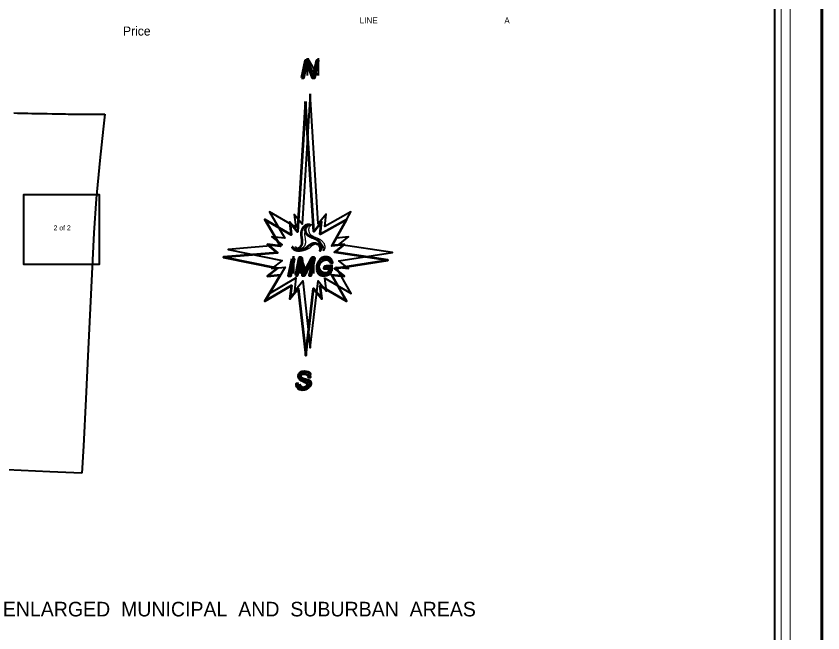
# Model space of a CAD drawing. Extents: x 370761 to 589071, y 261643 to 384686.
# Drawn here: x 451386 to 467391, y 273879 to 286116 of the extents above; entities that cross this region are included whole.
import ezdxf
from ezdxf.enums import TextEntityAlignment as Align

# ---------------------------------------------------------------- set-up
doc = ezdxf.new("R2010")
doc.units = 0
doc.header["$LTSCALE"] = 48
for name, color, linetype, lineweight in [('1', 7, 'Continuous', 25), ('20', 7, 'Continuous', 40), ('34', 7, 'Continuous', 13)]:
    doc.layers.add(name, color=color, linetype=linetype, lineweight=lineweight)
doc.layers.add('12', color=7, linetype='Continuous')
doc.layers.add('7', color=7, linetype='Continuous')

msp = doc.modelspace()

# ---------------------------------------------------------------- hatches: boundary and pattern name
at = {"layer": '20'}
for points in [[(457049.41, 284894.13), (457090.87, 284894.13), (457152.49, 285180.04), (457256.69, 284893.01), (457313.84, 284894.13), (457382.19, 285236.1), (457341.85, 285237.22), (457281.34, 284938.98), (457264.54, 284998.68), (457234.84, 285076.61), (457173.78, 285237.22), (457122.24, 285237.22)], [(456863.5, 281298.78), (456903.75, 281298.78), (456831.12, 280955.4), (456790.87, 280955.4)], [(457623.88, 281212.59), (457663.09, 281220.44), (457655.25, 281251.83), (457642.92, 281276.5), (457625, 281295.56), (457608.19, 281307.89), (457585.78, 281316.86), (457558.89, 281322.47), (457532, 281324.71), (457505.11, 281322.47), (457483.82, 281319.1), (457461.41, 281310.13), (457433.4, 281295.56), (457413.23, 281280.98), (457394.18, 281257.44), (457380.74, 281235.01), (457363.93, 281203.62), (457351.6, 281159.89), (457350.48, 281113.93), (457353.85, 281071.32), (457361.69, 281039.93), (457378.5, 281013.02), (457405.39, 280989.47), (457428.92, 280977.14), (457456.93, 280969.29), (457483.82, 280965.93), (457511.83, 280968.17), (457551.05, 280977.14), (457584.66, 280988.35), (457622.76, 281010.78), (457650.77, 281148.68), (457500.63, 281147.56), (457492.78, 281108.32), (457598.11, 281106.08), (457584.66, 281038.81), (457560.01, 281024.23), (457529.76, 281013.02), (457503.99, 281009.65), (457481.58, 281008.53), (457459.17, 281011.9), (457434.52, 281023.11), (457419.95, 281033.2), (457405.39, 281045.53), (457393.06, 281071.32), (457387.46, 281093.74), (457387.46, 281120.65), (457393.06, 281153.17), (457404.27, 281187.92), (457418.83, 281222.68), (457436.76, 281242.86), (457462.53, 281264.16), (457493.9, 281277.62), (457511.83, 281282.1), (457536.48, 281285.47), (457558.89, 281284.35), (457581.3, 281275.38), (457605.95, 281256.32), (457614.91, 281241.74)], [(456984.99, 278827.67), (456942.41, 278817.58), (456944.65, 278786.18), (456954.74, 278759.27), (456971.54, 278736.85), (456988.35, 278723.4), (457007.4, 278713.31), (457037.65, 278706.58), (457061.18, 278703.22), (457103.76, 278705.46), (457132.89, 278713.31), (457162.02, 278730.12), (457183.31, 278749.18), (457199, 278776.09), (457203.48, 278796.27), (457203.48, 278814.21), (457202.36, 278832.15), (457194.51, 278850.09), (457178.83, 278868.03), (457159.78, 278880.36), (457126.17, 278894.94), (457090.31, 278910.63), (457052.22, 278928.57), (457035.41, 278943.15), (457025.33, 278964.45), (457025.33, 278979.03), (457030.93, 278993.6), (457044.37, 279007.06), (457067.9, 279018.27), (457091.43, 279021.63), (457118.32, 279020.51), (457139.61, 279013.78), (457162.02, 279000.33), (457175.47, 278983.51), (457181.07, 278967.82), (457184.43, 278949.88), (457225.89, 278952.68), (457220.29, 278976.22), (457212.44, 279002.01), (457197.88, 279024.44), (457186.67, 279036.77), (457167.62, 279050.22), (457140.73, 279058.07), (457109.36, 279062.56), (457086.95, 279060.31), (457053.34, 279058.07), (457033.17, 279050.22), (457006.28, 279030.04), (456992.83, 279013.22), (456983.87, 278988.56), (456983.87, 278965.01), (456989.47, 278942.59), (457006.28, 278915.68), (457034.29, 278893.26), (457064.54, 278877.56), (457102.64, 278859.62), (457131.77, 278845.05), (457154.18, 278828.23), (457160.9, 278809.17), (457159.78, 278792.35), (457149.7, 278773.29), (457135.13, 278760.96), (457119.44, 278751.99), (457101.52, 278745.26), (457074.63, 278744.14), (457049.98, 278746.38), (457029.81, 278754.23), (457009.64, 278763.2), (456997.31, 278774.41), (456989.47, 278787.86), (456983.87, 278803.56), (456983.87, 278815.89)]]:
    msp.add_hatch(color=256, dxfattribs=at).paths.add_polyline_path(points)

# ---------------------------------------------------------------- linework, layer by layer
at = {"layer": '1', "lineweight": 13}
msp.add_lwpolyline([(467391.27, 261642.79), (370760.63, 261642.79), (370760.63, 318039.83), (467391.27, 318039.83)], close=True, dxfattribs=at)
at = {"layer": '20'}
for p, q in [((451643.61, 282572.34), (451627.6, 282572.34)), ((452045.66, 282572.34), (451643.61, 282572.34)), ((452216.26, 282572.34), (452045.66, 282572.34)), ((452295.17, 282572.34), (452216.26, 282572.34)), ((452314.51, 282572.34), (452295.17, 282572.34)), ((452321.64, 282572.34), (452314.51, 282572.34)), ((452518.8, 282572.34), (452321.64, 282572.34)), ((452819.72, 282572.34), (452518.8, 282572.34)), ((452875.36, 282572.34), (452819.72, 282572.34)), ((452955.17, 282572.34), (452875.36, 282572.34)), ((452980.72, 282572.34), (452955.17, 282572.34)), ((451529.82, 282226.07), (451529.82, 281881.98)), ((451529.82, 281739.95), (451529.82, 281511.34)), ((451529.82, 281511.34), (451529.82, 281288.93))]:
    msp.add_line(p, q, dxfattribs=at)
for points in [[(370795.63, 318004.83), (467356.27, 318004.83), (467356.27, 261677.79), (370795.63, 261677.79)], [(373983.48, 316895.87), (466430.77, 316895.87), (466430.77, 262769.51), (373983.48, 262769.51)], [(457219.23, 284571.6), (457060.08, 281986.66), (456904.73, 282183.25), (456932.58, 281930.37), (456411.8, 282231.42), (456717.94, 281707.39), (456459.87, 281737.08), (456661.7, 281575.31), (455592.38, 281486.6), (456666.02, 281269.89), (456460.81, 281107.02), (456723.17, 281135.94), (456412.64, 280614.11), (456937.27, 280925.42), (456906.98, 280662.18), (457071.29, 280867.38), (457221.87, 279531.93), (457376.54, 280865.11), (457542.34, 280660.16), (457508.74, 280917.54), (458029.82, 280614.88), (457734.22, 281137.32), (457981.55, 281108.87), (457788.47, 281263.62), (458850.61, 281424.04), (457790.61, 281588.28), (457980.95, 281739.34), (457739.16, 281712.69), (458029.11, 282232.26), (457506.91, 281941.99), (457534.77, 282184.19), (457380.84, 281992.13)]]:
    msp.add_lwpolyline(points, close=True, dxfattribs=at)
at = {"layer": '20', "lineweight": 13}
msp.add_lwpolyline([(373674.29, 317221.33), (373674.29, 262460.22), (373852.85, 262638.9), (373852.85, 317026.51), (466561.37, 317026.51), (466561.37, 262638.9), (373852.85, 262638.9), (373674.29, 262460.22), (466739.95, 262460.22), (466739.95, 317221.33)], close=True, dxfattribs=at)
at = {"layer": '20', "lineweight": 53}
for points in [[(457049.41, 284894.13), (457090.87, 284894.13), (457152.49, 285180.04), (457256.69, 284893.01), (457313.84, 284894.13), (457382.19, 285236.1), (457341.85, 285237.22), (457281.34, 284938.98), (457264.54, 284998.68), (457234.84, 285076.61), (457173.78, 285237.22), (457122.24, 285237.22)], [(457129.59, 284419.12), (456970.44, 281834.18), (456815.09, 282030.77), (456842.95, 281777.89), (456322.16, 282078.94), (456628.3, 281554.91), (456370.23, 281584.6), (456572.07, 281422.83), (455502.74, 281334.12), (456576.38, 281117.41), (456371.17, 280954.54), (456633.54, 280983.46), (456323.01, 280461.62), (456847.63, 280772.93), (456817.35, 280509.7), (456981.65, 280714.89), (457132.24, 279379.45), (457286.9, 280712.63), (457452.7, 280507.67), (457419.11, 280765.06), (457940.19, 280462.4), (457644.58, 280984.84), (457891.91, 280956.39), (457698.83, 281111.14), (458760.97, 281271.55), (457700.97, 281435.8), (457891.31, 281586.85), (457649.52, 281560.21), (457939.47, 282079.78), (457417.27, 281789.51), (457445.13, 282031.71), (457291.2, 281839.65)], [(456863.5, 281298.78), (456903.75, 281298.78), (456831.12, 280955.4), (456790.87, 280955.4)], [(456926.6, 280967.25), (456966.72, 280967.25), (457009.23, 281184.76), (457026.15, 281271.02), (457036.49, 281186.39), (457063.4, 280967.25), (457107.37, 280967.25), (457227.77, 281193.22), (457247.59, 281232.02), (457272.58, 281271.02), (457236.65, 281132.34), (457197.86, 280967.25), (457238.32, 280967.25), (457312.27, 281310.63), (457246.27, 281310.63), (457133.9, 281099.61), (457095.79, 281021.51), (457088.48, 281087.74), (457061.14, 281310.63), (456993.76, 281310.63)], [(457623.88, 281212.59), (457663.09, 281220.44), (457655.25, 281251.83), (457642.92, 281276.5), (457625, 281295.56), (457608.19, 281307.89), (457585.78, 281316.86), (457558.89, 281322.47), (457532, 281324.71), (457505.11, 281322.47), (457483.82, 281319.1), (457461.41, 281310.13), (457433.4, 281295.56), (457413.23, 281280.98), (457394.18, 281257.44), (457380.74, 281235.01), (457363.93, 281203.62), (457351.6, 281159.89), (457350.48, 281113.93), (457353.85, 281071.32), (457361.69, 281039.93), (457378.5, 281013.02), (457405.39, 280989.47), (457428.92, 280977.14), (457456.93, 280969.29), (457483.82, 280965.93), (457511.83, 280968.17), (457551.05, 280977.14), (457584.66, 280988.35), (457622.76, 281010.78), (457650.77, 281148.68), (457500.63, 281147.56), (457492.78, 281108.32), (457598.11, 281106.08), (457584.66, 281038.81), (457560.01, 281024.23), (457529.76, 281013.02), (457503.99, 281009.65), (457481.58, 281008.53), (457459.17, 281011.9), (457434.52, 281023.11), (457419.95, 281033.2), (457405.39, 281045.53), (457393.06, 281071.32), (457387.46, 281093.74), (457387.46, 281120.65), (457393.06, 281153.17), (457404.27, 281187.92), (457418.83, 281222.68), (457436.76, 281242.86), (457462.53, 281264.16), (457493.9, 281277.62), (457511.83, 281282.1), (457536.48, 281285.47), (457558.89, 281284.35), (457581.3, 281275.38), (457605.95, 281256.32), (457614.91, 281241.74)], [(456984.99, 278827.67), (456942.41, 278817.58), (456944.65, 278786.18), (456954.74, 278759.27), (456971.54, 278736.85), (456988.35, 278723.4), (457007.4, 278713.31), (457037.65, 278706.58), (457061.18, 278703.22), (457103.76, 278705.46), (457132.89, 278713.31), (457162.02, 278730.12), (457183.31, 278749.18), (457199, 278776.09), (457203.48, 278796.27), (457203.48, 278814.21), (457202.36, 278832.15), (457194.51, 278850.09), (457178.83, 278868.03), (457159.78, 278880.36), (457126.17, 278894.94), (457090.31, 278910.63), (457052.22, 278928.57), (457035.41, 278943.15), (457025.33, 278964.45), (457025.33, 278979.03), (457030.93, 278993.6), (457044.37, 279007.06), (457067.9, 279018.27), (457091.43, 279021.63), (457118.32, 279020.51), (457139.61, 279013.78), (457162.02, 279000.33), (457175.47, 278983.51), (457181.07, 278967.82), (457184.43, 278949.88), (457225.89, 278952.68), (457220.29, 278976.22), (457212.44, 279002.01), (457197.88, 279024.44), (457186.67, 279036.77), (457167.62, 279050.22), (457140.73, 279058.07), (457109.36, 279062.56), (457086.95, 279060.31), (457053.34, 279058.07), (457033.17, 279050.22), (457006.28, 279030.04), (456992.83, 279013.22), (456983.87, 278988.56), (456983.87, 278965.01), (456989.47, 278942.59), (457006.28, 278915.68), (457034.29, 278893.26), (457064.54, 278877.56), (457102.64, 278859.62), (457131.77, 278845.05), (457154.18, 278828.23), (457160.9, 278809.17), (457159.78, 278792.35), (457149.7, 278773.29), (457135.13, 278760.96), (457119.44, 278751.99), (457101.52, 278745.26), (457074.63, 278744.14), (457049.98, 278746.38), (457029.81, 278754.23), (457009.64, 278763.2), (456997.31, 278774.41), (456989.47, 278787.86), (456983.87, 278803.56), (456983.87, 278815.89)]]:
    msp.add_lwpolyline(points, close=True, dxfattribs=at)
at = {"layer": '20'}
for points in [[(452689.9, 277049.65), (452057.4, 277072.05), (450623, 277137.69), (450097.72, 277152.24), (449378.75, 277177.71), (449253.17, 277184.62), (446948.12, 277297.52), (446869.75, 277303.32), (446791.53, 277306.94), (446468.81, 277326.88), (445972.68, 277357.97), (445187.82, 277400), (444612.7, 277426.48), (443008.26, 277500.05), (443228.36, 284284.38)], [(451340.24, 284195.64), (451413.44, 284193.85), (451434.73, 284193.29), (451514.84, 284191.24), (451616.23, 284189.01), (451699.2, 284187.11), (451768.98, 284185.66), (451810.39, 284184.72), (451859.13, 284183.48), (451908.27, 284183.02), (451954.66, 284182.06), (452001.74, 284181.01), (452098.4, 284179.29), (452187.37, 284177.99), (452302.36, 284175.85), (452365.54, 284174.69), (452415.12, 284173.97), (452459.43, 284173.22), (452500.11, 284172.54), (452517.42, 284172.25), (452571.79, 284171.92), (452619.74, 284171.59), (452655.42, 284171.84), (452714.48, 284171.62), (452743.76, 284171.63), (452816.28, 284171.07), (452843.98, 284171.23), (452985.63, 284170.8), (453070.7, 284170.36), (453082.58, 284170.29), (453113.82, 284170.3), (453143.74, 284170.05)], [(453143.74, 284170.05), (453111.24, 283874.72), (453044.24, 283253.09), (452974.3, 282489.51), (452926.52, 281814.79), (452815.63, 279505.82), (452767.07, 278525.65), (452723.45, 277586.41), (452706.95, 277376.31), (452700.58, 277254.23), (452689.9, 277049.65)], [(451627.6, 282572.34), (451529.82, 282572.34), (451529.82, 282226.07)], [(453041.5, 281215.29), (453041.5, 282572.34), (452980.72, 282572.34)], [(451529.82, 281881.98), (451529.82, 281774.01), (451529.82, 281739.95)], [(451529.82, 281288.93), (451529.82, 281283.02), (451529.82, 281282.03)], [(451529.82, 281282.03), (451529.82, 281191.93), (451678.45, 281191.93), (451684.61, 281191.93), (451686.67, 281191.93), (451688.73, 281191.93), (451694.9, 281191.93), (451781.64, 281191.93), (452295.51, 281191.93), (452545.85, 281191.93), (452577.96, 281191.93), (452604.58, 281191.93), (452689.71, 281191.93), (452776.98, 281191.93), (452899.75, 281191.93)], [(452899.75, 281191.93), (453041.5, 281191.93), (453041.5, 281215.29)]]:
    msp.add_lwpolyline(points, dxfattribs=at)
at = {"layer": '20', "lineweight": 53}
for points in [[(457050.28, 281830.8), (457052.28, 281843.76), (457054.9, 281854.83), (457058.67, 281866.77), (457065.4, 281885.87), (457069.5, 281896.49), (457075.08, 281905.38), (457082.51, 281916.58), (457089.56, 281926.97), (457096.45, 281936.09), (457104.13, 281943.61), (457113.4, 281951.06), (457124.78, 281959.99), (457133.95, 281965.48), (457147.61, 281972.38), (457159.31, 281976.9), (457175.28, 281980.56), (457185.03, 281981.69), (457195.35, 281981.62), (457205.58, 281980.22), (457210.45, 281978.33), (457206.77, 281976.51), (457201.62, 281975.66), (457196.35, 281975.57), (457187.46, 281974.84), (457181.43, 281972.66), (457174.13, 281969.57), (457166.6, 281965.52), (457159.7, 281960.45), (457154.83, 281956.1), (457147.94, 281948.81), (457141.77, 281941.35), (457136.34, 281933.95), (457131.49, 281925.98), (457127.26, 281916.89), (457124.1, 281907.46), (457121.63, 281897.01), (457120.32, 281889.55), (457119.6, 281880.69), (457120.64, 281871.31), (457121.94, 281862.47), (457123.19, 281851.1), (457124.4, 281844.45), (457128.32, 281832.41), (457134.32, 281818.98), (457139.62, 281808.77), (457144.54, 281799.82), (457151.36, 281789.86), (457159.94, 281781.29), (457171.58, 281771.43), (457184.7, 281761.27), (457196.34, 281753.91), (457208.3, 281747.97), (457231.45, 281737.95), (457247.25, 281731.35), (457261.62, 281725.48), (457271.46, 281721.67), (457284.58, 281716.64), (457298.29, 281711.16), (457313.52, 281704.59), (457323.77, 281699.33), (457333.3, 281693.66), (457342.04, 281688.22), (457356.23, 281678.82), (457367.84, 281670.38), (457375.68, 281664.07), (457385.84, 281654.54), (457394.76, 281644.79), (457403.35, 281634.83), (457409.88, 281627.4), (457414.7, 281620.92), (457420.92, 281608.47), (457425.8, 281598.68), (457430.77, 281588.6), (457434.97, 281579.53), (457437.68, 281569.7), (457439.76, 281554.73), (457441.44, 281543.35), (457442.08, 281533.95), (457441.62, 281524.74), (457441.03, 281513.45), (457439.78, 281505.59), (457435.6, 281491.75), (457430.28, 281479.19), (457425.81, 281471.37), (457420, 281463.22), (457415.25, 281458.63), (457415.75, 281462.34), (457418.74, 281469.42), (457422.17, 281477.12), (457424.17, 281485.67), (457425.38, 281494.81), (457425.61, 281502.96), (457424.67, 281511.01), (457422.48, 281520.56), (457417.67, 281534.62), (457410.78, 281549.58), (457404.87, 281558.82), (457396.92, 281568.22), (457388.94, 281575.81), (457381.88, 281581.68)], [(456861.86, 281541.72), (456863.35, 281540.19), (456864.99, 281538.28), (456866.53, 281536.31), (456868.12, 281534.13), (456870.18, 281531.26), (456871.93, 281528.91), (456873.64, 281526.76), (456875.71, 281524.43), (456877.33, 281522.86), (456879.08, 281521.38), (456881.74, 281519.22), (456885.1, 281516.59), (456887.65, 281514.71), (456890.26, 281512.92), (456894.05, 281510.62), (456896.68, 281509.24), (456900.55, 281507.53), (456906.01, 281505.54), (456909.02, 281504.62), (456914.58, 281503.19), (456919.71, 281502.11), (456923.09, 281501.5), (456928.88, 281500.59), (456933.1, 281500.06), (456938.27, 281499.59), (456943.73, 281499.36), (456947.03, 281499.36), (456950.06, 281499.48), (456953.57, 281499.76), (456956.45, 281500.09), (456958.88, 281500.45), (456962.58, 281501.13), (456966.08, 281501.91), (456969.12, 281502.69), (456971.83, 281503.47), (456975.47, 281504.65), (456979.71, 281506.16), (456982.51, 281507.21), (456985.03, 281508.21), (456987.92, 281509.48), (456991.2, 281511.14), (456994.19, 281512.94), (456996.62, 281514.68), (456999.22, 281516.68), (457001.68, 281518.58), (457006.13, 281521.99), (457011.44, 281525.99), (457015.69, 281529.22), (457018.06, 281531.04), (457020.29, 281532.99), (457022.72, 281535.46), (457025.04, 281538.08), (457028.04, 281541.63), (457031.54, 281545.93), (457034.63, 281549.94), (457036.99, 281553.16), (457039.08, 281556.11), (457041.39, 281559.51), (457042.94, 281561.87), (457046.57, 281567.62), (457048.91, 281571.58), (457051.96, 281577.35), (457053.78, 281581.34), (457054.91, 281584.17), (457056.11, 281587.64), (457057.36, 281592.16), (457058.61, 281597.47), (457059.4, 281601.25), (457060.43, 281606.74), (457061.42, 281612.83), (457062.31, 281619.01), (457062.79, 281622.79), (457063.03, 281626.01), (457063.3, 281630.21), (457063.55, 281635.69), (457063.64, 281641.37), (457063.49, 281647.09), (457063.07, 281652.57), (457062.56, 281657.51), (457061.61, 281666.11), (457060.61, 281674.68), (457059.68, 281682.21), (457059.09, 281687.02), (457058.21, 281694.13), (457057.83, 281697.23), (457056.93, 281704.16), (457055.7, 281712.96), (457054.06, 281723.51), (457052.37, 281733.97), (457050.87, 281743.66), (457049.5, 281752.88), (457048.22, 281762.16), (457047.27, 281770.35), (457046.96, 281777.78), (457047.09, 281785.6), (457047.53, 281795.25), (457047.95, 281804), (457048.54, 281812.99), (457049.39, 281822.67), (457050.28, 281830.8)], [(457381.88, 281581.68), (457369.72, 281588.75), (457359.65, 281592.58), (457347.26, 281598.32), (457337.11, 281601.1), (457328.86, 281602.48), (457312.39, 281604.3), (457301.41, 281604.91), (457285.59, 281604.6), (457278.05, 281603.37), (457256.62, 281596.33), (457244.14, 281591.36), (457234.21, 281586.45), (457224.23, 281580.67), (457211.25, 281571.64), (457197.87, 281561.84), (457180.13, 281548.62), (457163.86, 281535.88), (457146.67, 281521.71), (457135.09, 281512.53), (457125.5, 281505.37), (457114.57, 281498.55), (457098.07, 281489.8), (457082.86, 281482.22), (457070.55, 281476.68), (457060.01, 281472.57), (457048.54, 281469.03), (457034.51, 281465.87), (457015.09, 281462.14), (457003.87, 281460.26), (456989.98, 281461), (456970, 281462.3), (456957.54, 281463.4), (456948.46, 281465.59), (456935.32, 281470.64), (456926.12, 281474.3), (456916.41, 281478.64), (456904.91, 281486.15), (456892.95, 281494.39), (456884.61, 281502.31), (456875.3, 281513.54), (456870.4, 281521.07), (456865.4, 281530.73), (456862.74, 281537.62), (456861.86, 281541.72)]]:
    msp.add_lwpolyline(points, dxfattribs=at)
at = {"layer": '20', "lineweight": 25}
for points in [[(457118.36, 281831.08), (457120.36, 281844.05), (457122.98, 281855.12), (457126.74, 281867.06), (457133.48, 281886.16), (457137.58, 281896.78), (457143.6, 281907.14), (457149.99, 281916.38), (457157.63, 281927.26), (457164.52, 281936.38), (457172.21, 281943.9), (457181.47, 281951.35), (457192.85, 281960.28), (457202.03, 281965.77), (457215.69, 281972.67), (457227.38, 281977.19), (457243.35, 281980.84), (457253.1, 281981.97), (457263.43, 281981.91), (457273.65, 281980.51), (457278.52, 281978.62), (457275.5, 281977.96), (457270.35, 281977.1), (457263.33, 281976.46), (457255.16, 281974.33), (457249.51, 281972.95), (457242.21, 281969.86), (457234.67, 281965.8), (457227.77, 281960.74), (457222.91, 281956.38), (457216.01, 281949.1), (457209.84, 281941.64), (457204.42, 281934.24), (457199.57, 281926.26), (457195.34, 281917.17), (457192.17, 281907.75), (457189.71, 281897.3), (457188.39, 281889.84), (457188.01, 281882.25), (457188.72, 281871.59), (457189.79, 281862.52), (457191.27, 281851.39), (457192.48, 281844.73), (457196.4, 281832.7), (457202.39, 281819.26), (457207.7, 281809.06), (457212.62, 281800.11), (457219.44, 281790.15), (457228.02, 281781.58), (457239.65, 281771.72), (457264.41, 281754.19), (457276.38, 281748.25), (457299.52, 281738.23), (457315.33, 281731.64), (457329.7, 281725.77), (457352.65, 281716.93), (457366.37, 281711.45), (457381.59, 281704.87), (457391.85, 281699.62), (457401.38, 281693.95), (457410.12, 281688.51), (457424.3, 281679.11), (457435.91, 281670.67), (457443.76, 281664.35), (457453.91, 281654.82), (457471.43, 281635.12), (457477.95, 281627.69), (457482.78, 281621.21), (457489.29, 281610.83), (457494.62, 281601.58), (457499.23, 281590.21), (457503.04, 281579.82), (457505.75, 281569.98), (457507.83, 281555.02), (457509.51, 281543.64), (457510.16, 281534.24), (457509.69, 281525.03), (457509.11, 281513.74), (457507.85, 281505.88), (457503.68, 281492.04), (457498.36, 281479.48), (457493.89, 281471.66), (457488.08, 281463.51), (457483.33, 281458.92), (457483.82, 281462.62), (457486.81, 281469.71), (457490.25, 281477.41), (457492.25, 281485.95), (457493.45, 281495.1), (457493.69, 281503.25), (457492.75, 281511.3), (457490.56, 281520.85), (457485.74, 281534.91), (457478.86, 281549.86), (457472.95, 281559.11), (457465, 281568.51), (457457.01, 281576.1), (457449.95, 281581.97)], [(456929.93, 281542), (456931.43, 281540.48), (456933.07, 281538.57), (456934.6, 281536.6), (456936.2, 281534.42), (456938.26, 281531.55), (456940, 281529.2), (456941.71, 281527.04), (456943.79, 281524.71), (456945.41, 281523.14), (456947.16, 281521.67), (456949.82, 281519.51), (456953.18, 281516.88), (456955.73, 281515), (456958.34, 281513.21), (456962.13, 281510.91), (456964.76, 281509.53), (456968.62, 281507.82), (456974.09, 281505.83), (456977.09, 281504.91), (456982.66, 281503.47), (456987.78, 281502.4), (456991.17, 281501.79), (456996.95, 281500.88), (457001.18, 281500.35), (457006.34, 281499.88), (457011.81, 281499.64), (457015.11, 281499.65), (457018.14, 281499.77), (457021.65, 281500.05), (457024.53, 281500.38), (457026.96, 281500.74), (457030.66, 281501.42), (457034.15, 281502.2), (457037.2, 281502.98), (457039.9, 281503.76), (457043.55, 281504.93), (457047.78, 281506.44), (457050.59, 281507.5), (457053.1, 281508.5), (457056, 281509.77), (457059.27, 281511.43), (457062.26, 281513.23), (457064.69, 281514.97), (457067.29, 281516.97), (457069.75, 281518.87), (457074.21, 281522.27), (457079.51, 281526.28), (457083.77, 281529.51), (457086.13, 281531.33), (457088.37, 281533.28), (457090.79, 281535.75), (457093.11, 281538.37), (457096.12, 281541.92), (457099.62, 281546.22), (457102.7, 281550.23), (457105.07, 281553.45), (457107.15, 281556.4), (457109.46, 281559.8), (457111.02, 281562.16), (457114.65, 281567.9), (457116.98, 281571.86), (457120.04, 281577.63), (457121.86, 281581.62), (457122.99, 281584.45), (457124.18, 281587.93), (457125.43, 281592.45), (457126.69, 281597.76), (457127.48, 281601.54), (457128.5, 281607.03), (457129.49, 281613.12), (457130.39, 281619.3), (457130.87, 281623.08), (457131.11, 281626.3), (457131.38, 281630.5), (457131.63, 281635.97), (457131.72, 281641.65), (457131.57, 281647.38), (457131.14, 281652.85), (457130.64, 281657.79), (457129.69, 281666.4), (457128.68, 281674.96), (457127.76, 281682.49), (457127.16, 281687.31), (457126.29, 281694.42), (457125.9, 281697.52), (457125.01, 281704.45), (457123.78, 281713.25), (457122.14, 281723.8), (457120.45, 281734.26), (457118.95, 281743.95), (457117.57, 281753.17), (457116.3, 281762.45), (457115.35, 281770.63), (457115.03, 281778.07), (457115.17, 281785.88), (457115.6, 281795.54), (457116.03, 281804.28), (457116.62, 281813.28), (457117.46, 281822.96), (457118.36, 281831.08)], [(457449.95, 281581.97), (457437.8, 281589.04), (457426.4, 281594.83), (457415.34, 281598.61), (457405.19, 281601.39), (457396.94, 281602.77), (457380.46, 281604.59), (457369.48, 281605.2), (457353.67, 281604.89), (457346.13, 281603.65), (457324.7, 281596.62), (457312.21, 281591.65), (457302.29, 281586.74), (457292.31, 281580.95), (457279.33, 281571.92), (457265.95, 281562.13), (457248.2, 281548.91), (457231.94, 281536.17), (457214.75, 281522), (457203.17, 281512.82), (457193.58, 281505.65), (457182.64, 281498.84), (457166.15, 281490.09), (457150.93, 281482.51), (457138.62, 281476.97), (457128.09, 281472.86), (457116.61, 281469.32), (457102.59, 281466.16), (457083.17, 281462.43), (457071.95, 281460.54), (457056.95, 281460.51), (457036.97, 281461.81), (457025.61, 281463.69), (457016.53, 281465.88), (457003.39, 281470.93), (456994.2, 281474.58), (456984.48, 281478.93), (456972.99, 281486.44), (456961.03, 281494.68), (456952.69, 281502.6), (456943.38, 281513.83), (456938.48, 281521.36), (456933.47, 281531.02), (456930.82, 281537.91), (456929.93, 281542)]]:
    msp.add_lwpolyline(points, dxfattribs=at)

# ---------------------------------------------------------------- texts
at = {"layer": '12'}
msp.add_text('ENLARGED  MUNICIPAL  AND  SUBURBAN  AREAS', height=289.7, rotation=0.002, dxfattribs=at).set_placement((455813.42, 274205.74), align=Align.CENTER)
at = {"layer": '20'}
for s, p in [('N', (457103.29, 284932.84)), ('IMG', (456823.7, 281008.74)), ('S', (456971.32, 278730.1))]:
    msp.add_text(s, height=350, dxfattribs=at).set_placement(p)
msp.add_text('2 of 2', height=98.6, dxfattribs=at).set_placement((452298.3, 281865.29), align=Align.CENTER)
at = {"layer": '34'}
msp.add_text('Price', height=180, dxfattribs=at).set_placement((453504.65, 285730.08))
at = {"layer": '7'}
for s, p in [('LINE', (458380.91, 285971.11)), ('A', (461125.22, 285971.11))]:
    msp.add_text(s, height=120, dxfattribs=at).set_placement(p, align=Align.CENTER)

doc.saveas('drawing.dxf')
